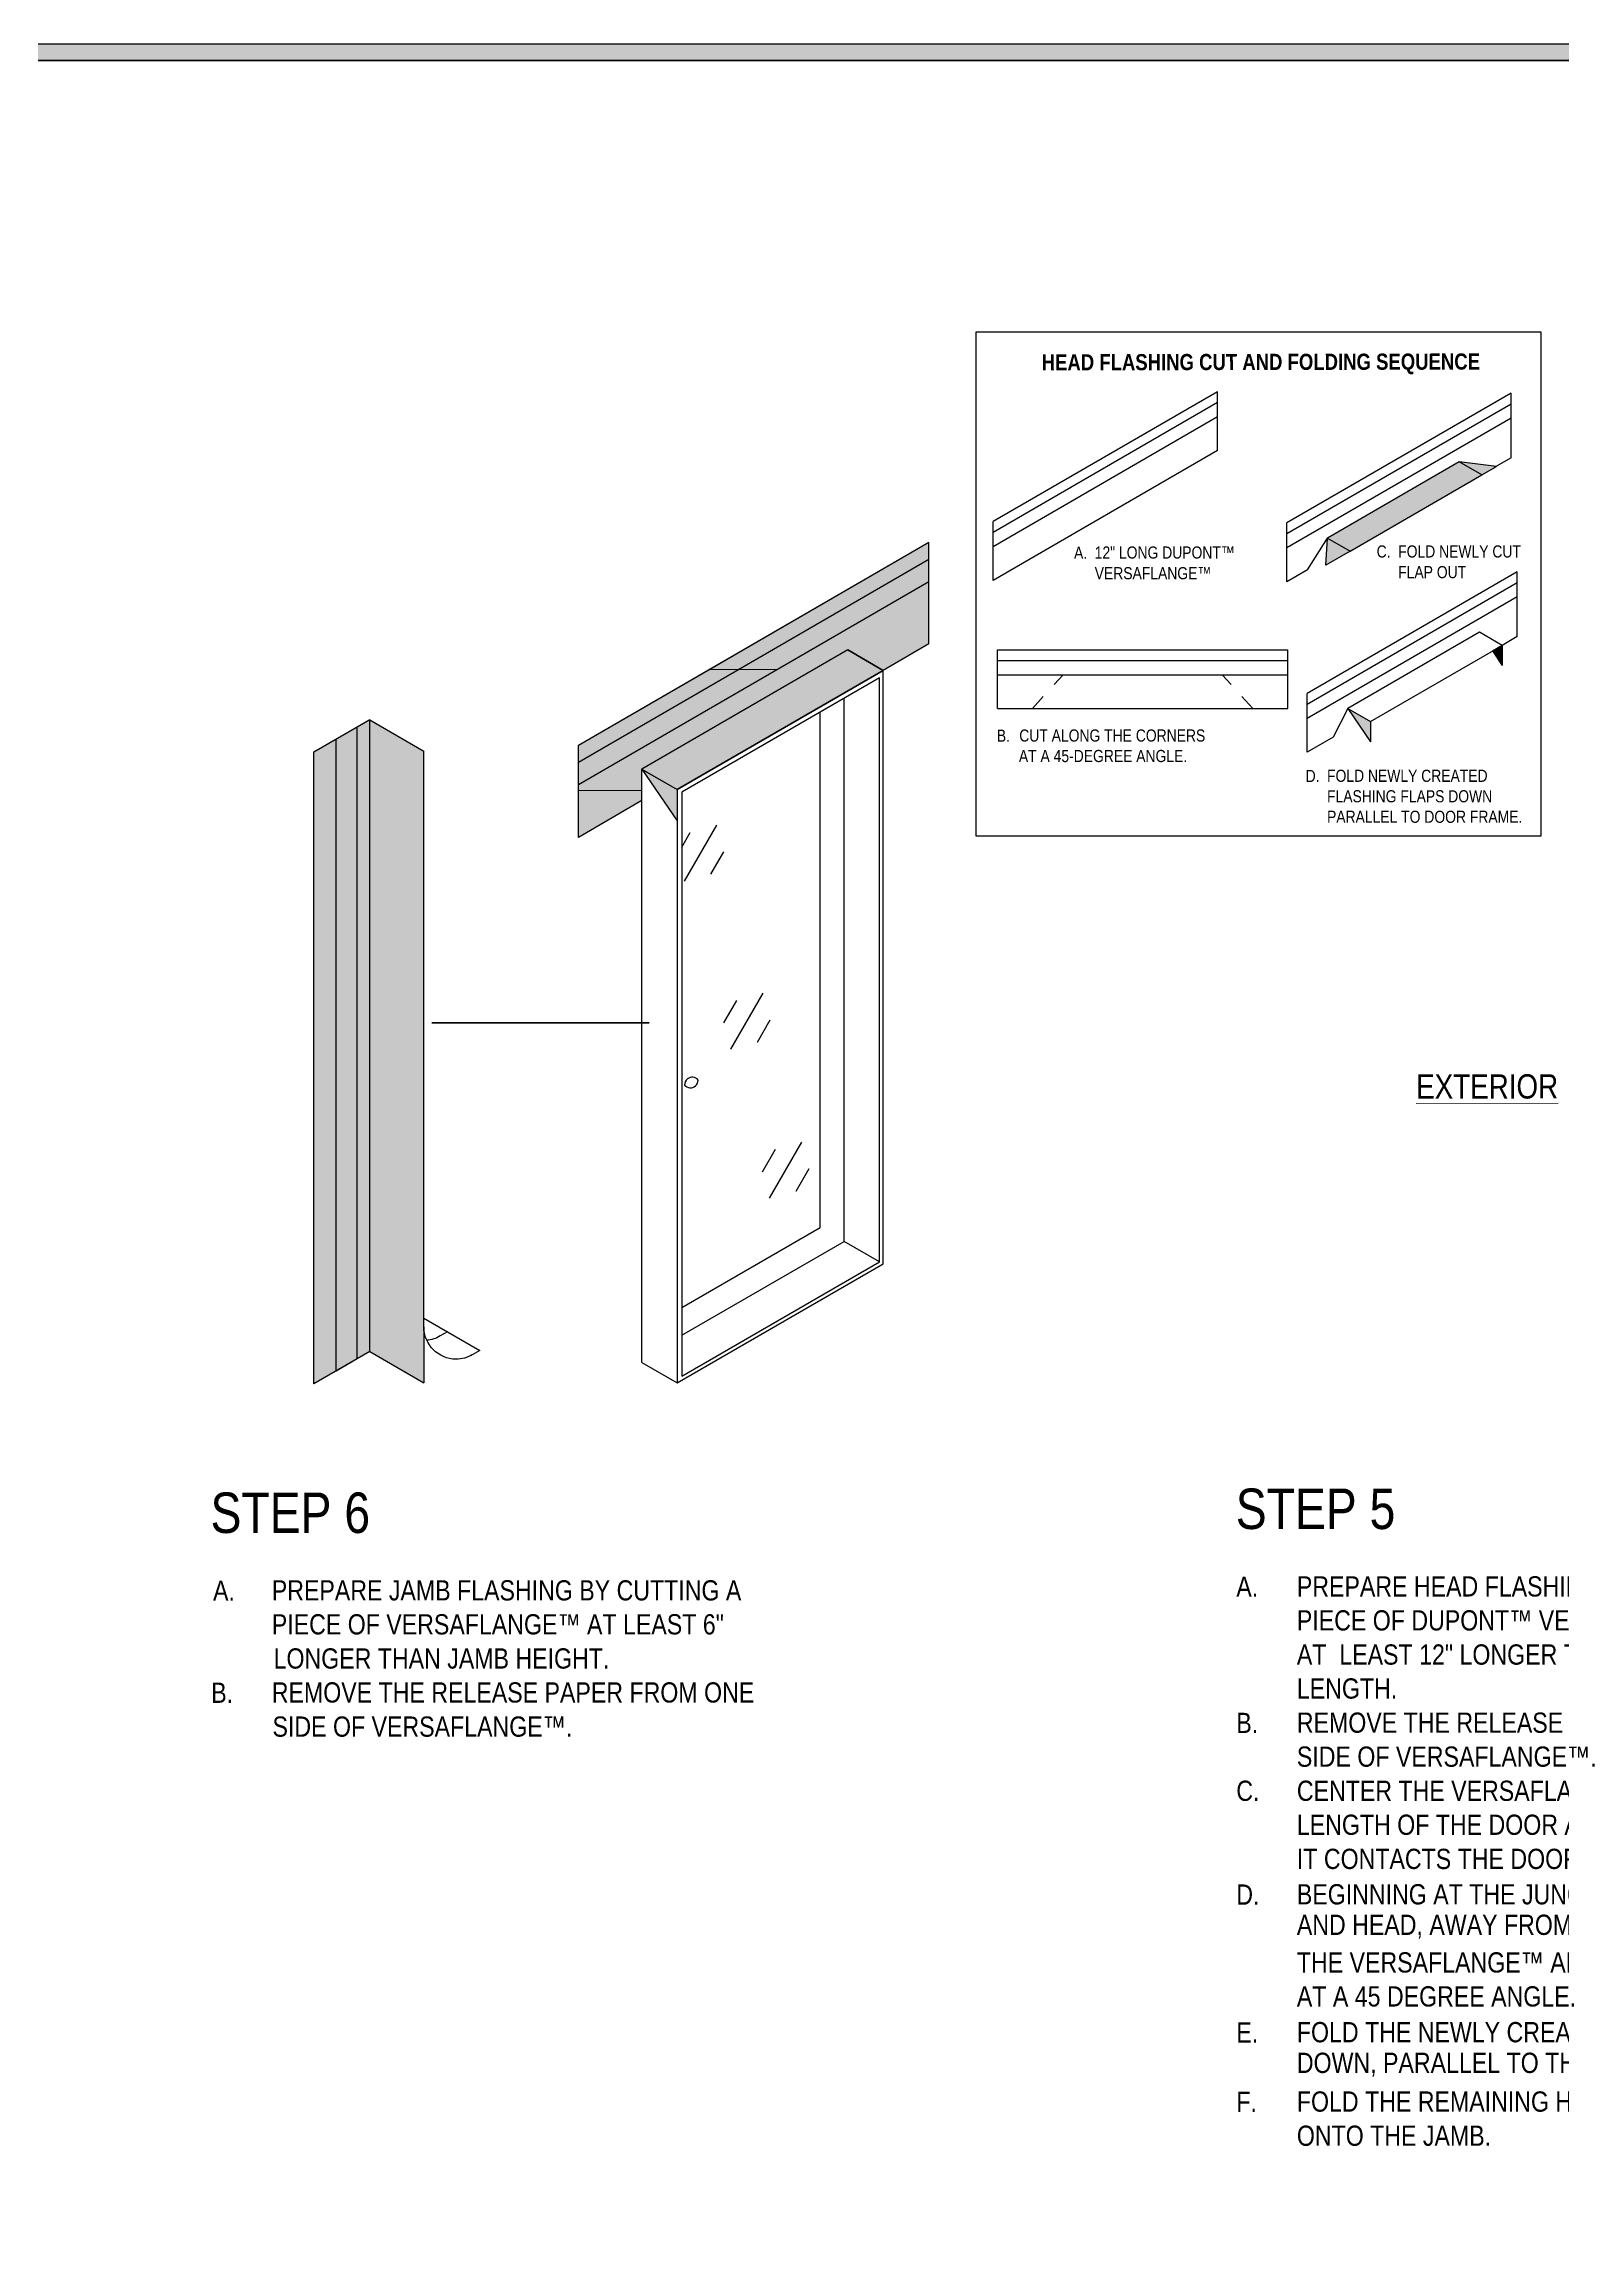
# Model space of a CAD drawing. Extents: x -1140 to 5605, y -816 to 1734.
# Drawn here: x 561 to 1407, y 497 to 1725 of the extents above; entities that cross this region are included whole.
import ezdxf

# ---------------------------------------------------------------- set-up
doc = ezdxf.new("R2010")
doc.units = 0
doc.header["$MEASUREMENT"] = 0
doc.linetypes.add('AI-Linetype-0', pattern=[18, 9, -9])
doc.linetypes.add('AI-Linetype-1', pattern=[18, 9, -9])
doc.layers.get('0').update_dxf_attribs({"lineweight": 0})
for name, color, linetype, lineweight in [('.ATI-DETAIL', 7, 'Continuous', 0), ('.ATI-HATCH', 7, 'Continuous', 0), ('.ATI-TEXT', 7, 'Continuous', 0), ('G-ANNO-TTLB', 7, 'Continuous', 0), ('TYVEK', 7, 'Continuous', 0)]:
    doc.layers.add(name, color=color, linetype=linetype, lineweight=lineweight)

# ---------------------------------------------------------------- blocks, each defined once
blk = doc.blocks.new('Block_51')
at = {"layer": 'TYVEK', "char_height": 0.2, "attachment_point": 7}
for s, insert in [('\\C18;\\c0;\\FArial Narrow|b0|i0|c1;\\H6.750001;\\W1.000000;B.', (1091.6, 1337.2)), ('\\C18;\\c0;\\FArial Narrow|b0|i0|c1;\\H6.750001;\\W1.000000;CUT ALONG THE CORNERS', (1104.1, 1337.2)), ('\\C18;\\c0;\\FArial Narrow|b0|i0|c1;\\H6.750001;\\W1.000000;AT A 45-DEGREE ANGLE.', (1103.9, 1325.8))]:
    blk.add_mtext(s, dxfattribs=dict(at, insert=insert))
blk = doc.blocks.new('Block_52')
at = {"layer": 'TYVEK', "char_height": 0.2, "attachment_point": 7}
for s, insert in [('\\C18;\\c0;\\FArial Narrow|b0|i0|c1;\\H6.750001;\\W1.000000;C.', (1303, 1439.6)), ('\\C18;\\c0;\\FArial Narrow|b0|i0|c1;\\H6.750001;\\W1.000000;FOLD NEWLY CUT ', (1315, 1439.6)), ('\\C18;\\c0;\\FArial Narrow|b0|i0|c1;\\H6.750001;\\W1.000000;FLAP OUT', (1315, 1428.1))]:
    blk.add_mtext(s, dxfattribs=dict(at, insert=insert))
blk = doc.blocks.new('Block_53')
at = {"layer": 'TYVEK', "char_height": 0.2, "attachment_point": 7}
for s, insert in [('\\C18;\\c0;\\FArial Narrow|b0|i0|c1;\\H6.750001;\\W1.000000;D.', (1263.5, 1314.8)), ('\\C18;\\c0;\\FArial Narrow|b0|i0|c1;\\H6.750001;\\W1.000000;FOLD NEWLY CREATED', (1275.4, 1314.8)), ('\\C18;\\c0;\\FArial Narrow|b0|i0|c1;\\H6.750001;\\W1.000000;FLASHING FLAPS DOWN ', (1275.4, 1303.4)), ('\\C18;\\c0;\\FArial Narrow|b0|i0|c1;\\H6.750001;\\W1.000000;PARALLEL TO DOOR FRAME.', (1275.4, 1292))]:
    blk.add_mtext(s, dxfattribs=dict(at, insert=insert))
blk = doc.blocks.new('Block_54')
at = {"layer": 'TYVEK', "char_height": 0.2, "attachment_point": 7}
for s, insert in [('\\C18;\\c0;\\FArial Narrow|b0|i0|c1;\\H6.750001;\\W1.000000;A.', (1134.6, 1439)), ('\\C18;\\c0;\\FArial Narrow|b0|i0|c1;\\H6.750001;\\W1.000000;12" LONG DUPONT™', (1146.1, 1439)), ('\\C18;\\c0;\\FArial Narrow|b0|i0|c1;\\H6.750001;\\W1.000000;VERSAFLANGE™', (1146.1, 1427.5))]:
    blk.add_mtext(s, dxfattribs=dict(at, insert=insert))
blk = doc.blocks.new('Block_300')
at = {"layer": '.ATI-TEXT', "char_height": 0.2, "attachment_point": 7}
for s, insert in [('\\C18;\\c0;\\FArial Narrow|b0|i0|c1;\\H11.249999;\\W1.000000;A.', (1224.9, 861.5)), ('\\C18;\\c0;\\FArial Narrow|b0|i0|c1;\\H11.249999;\\W1.000000;PREPARE HEAD FLASHING BY CUTTING A', (1258.6, 861.5)), ('\\C18;\\c0;\\FArial Narrow|b0|i0|c1;\\H11.249999;\\W1.000000;PIECE OF DUPONT™ VERSAFLANGE™', (1258.6, 842.6)), ('\\C18;\\c0;\\FArial Narrow|b0|i0|c1;\\H11.249999;\\W1.000000;AT  LEAST 12" LONGER THAN THE HEAD', (1258.6, 823.6)), ('\\C18;\\c0;\\FArial Narrow|b0|i0|c1;\\H11.249999;\\W1.000000;LENGTH.', (1258.6, 804.7)), ('\\C18;\\c0;\\FArial Narrow|b0|i0|c1;\\H11.249999;\\W1.000000;B.', (1224.9, 785.7)), ('\\C18;\\c0;\\FArial Narrow|b0|i0|c1;\\H11.249999;\\W1.000000;REMOVE THE RELEASE PAPER FROM ONE', (1258.6, 785.7)), ('\\C18;\\c0;\\FArial Narrow|b0|i0|c1;\\H11.249999;\\W1.000000;SIDE OF VERSAFLANGE™.', (1258.6, 766.8)), ('\\C18;\\c0;\\FArial Narrow|b0|i0|c1;\\H11.249999;\\W1.000000;C.', (1224.9, 747.8)), ('\\C18;\\c0;\\FArial Narrow|b0|i0|c1;\\H11.249999;\\W1.000000;CENTER THE VERSAFLANGE™ ALONG THE', (1258.6, 747.8)), ('\\C18;\\c0;\\FArial Narrow|b0|i0|c1;\\H11.249999;\\W1.000000;LENGTH OF THE DOOR AND POSITION IT SO', (1258.6, 728.9)), ('\\C18;\\c0;\\FArial Narrow|b0|i0|c1;\\H11.249999;\\W1.000000;IT CONTACTS THE DOOR FRAME.', (1258.6, 709.9)), ('\\C18;\\c0;\\FArial Narrow|b0|i0|c1;\\H11.249999;\\W1.000000;D.', (1224.9, 690.2)), ('\\C18;\\c0;\\FArial Narrow|b0|i0|c1;\\H11.249999;\\W1.000000;BEGINNING AT THE JUNCTION OF THE JAMB', (1258.6, 690.2)), ('\\C18;\\c0;\\FArial Narrow|b0|i0|c1;\\H11.249999;\\W1.000000;AND HEAD, AWAY FROM THE CORNERS, CUT', (1258.6, 671.3)), ('\\C18;\\c0;\\FArial Narrow|b0|i0|c1;\\H11.249999;\\W1.000000;THE VERSAFLANGE™ ALONG THE CORNER', (1258.6, 652.3)), ('\\C18;\\c0;\\FArial Narrow|b0|i0|c1;\\H11.249999;\\W1.000000;AT A 45 DEGREE ANGLE.', (1258.6, 633.4)), ('\\C18;\\c0;\\FArial Narrow|b0|i0|c1;\\H11.249999;\\W1.000000;E.', (1224.9, 613.5)), ('\\C18;\\c0;\\FArial Narrow|b0|i0|c1;\\H11.249999;\\W1.000000;FOLD THE NEWLY CREATED FLASHING FLAPS', (1258.6, 613.5)), ('\\C18;\\c0;\\FArial Narrow|b0|i0|c1;\\H11.249999;\\W1.000000;DOWN, PARALLEL TO THE DOOR FRAME.', (1258.6, 594.5)), ('\\C18;\\c0;\\FArial Narrow|b0|i0|c1;\\H11.249999;\\W1.000000;F.', (1224.9, 574.9)), ('\\C18;\\c0;\\FArial Narrow|b0|i0|c1;\\H11.249999;\\W1.000000;FOLD THE REMAINING HEAD FLASHING', (1258.6, 574.9)), ('\\C18;\\c0;\\FArial Narrow|b0|i0|c1;\\H11.249999;\\W1.000000;ONTO THE JAMB.', (1258.6, 555.9))]:
    blk.add_mtext(s, dxfattribs=dict(at, insert=insert))
blk = doc.blocks.new('Block_301')
at = {"layer": '.ATI-TEXT', "char_height": 0.2, "attachment_point": 7}
for s, insert in [('\\C18;\\c0;\\FArial Narrow|b0|i0|c1;\\H11.249999;\\W1.000000;A.', (655.4, 859.3)), ('\\C18;\\c0;\\FArial Narrow|b0|i0|c1;\\H11.249999;\\W1.000000;PREPARE JAMB FLASHING BY CUTTING A', (688.1, 859.3)), ('\\C18;\\c0;\\FArial Narrow|b0|i0|c1;\\H11.249999;\\W1.000000;PIECE OF VERSAFLANGE™ AT LEAST 6"', (688.1, 840.4)), ('\\C18;\\c0;\\FArial Narrow|b0|i0|c1;\\H11.249999;\\W1.000000;LONGER THAN JAMB HEIGHT.', (689.1, 821.4)), ('\\C18;\\c0;\\FArial Narrow|b0|i0|c1;\\H11.249999;\\W1.000000;B.', (654.4, 802.5)), ('\\C18;\\c0;\\FArial Narrow|b0|i0|c1;\\H11.249999;\\W1.000000;REMOVE THE RELEASE PAPER FROM ONE', (688.1, 802.5)), ('\\C18;\\c0;\\FArial Narrow|b0|i0|c1;\\H11.249999;\\W1.000000;SIDE OF VERSAFLANGE™.', (688.5, 783.5))]:
    blk.add_mtext(s, dxfattribs=dict(at, insert=insert))

msp = doc.modelspace()

# ---------------------------------------------------------------- hatches: boundary and pattern name
at = {"layer": '.ATI-HATCH', "true_color": 0x808080, "transparency": 33554687}
h = msp.add_hatch(color=8, dxfattribs=at)
edge = h.paths.add_edge_path()
edge.add_spline(control_points=[(1369.8, 1490.4), (1369.8, 1490.4), (1349, 1492.9), (1349, 1492.9), (1349, 1492.9), (1361.6, 1485.7), (1361.6, 1485.7), (1361.6, 1485.7), (1369.8, 1490.4), (1369.8, 1490.4)], knot_values=[0, 0, 0, 0, 1, 1, 1, 2, 2, 2, 3, 3, 3, 3], degree=3, periodic=0)
edge = h.paths.add_edge_path()
edge.add_spline(control_points=[(1275.7, 1450.5), (1275.7, 1450.5), (1274.7, 1435.4), (1274.7, 1435.4), (1274.7, 1435.4), (1288.2, 1443.2), (1288.2, 1443.2), (1288.2, 1443.2), (1275.7, 1450.5), (1275.7, 1450.5)], knot_values=[0, 0, 0, 0, 1, 1, 1, 2, 2, 2, 3, 3, 3, 3], degree=3, periodic=0)
edge.add_line((1275.7, 1450.5), (1275.7, 1450.5))
at = {"layer": '.ATI-HATCH', "true_color": 0x808080, "transparency": 33554559}
for points in [[(1361.6, 1485.7), (1349, 1492.9), (1275.7, 1450.5), (1288.2, 1443.2)], [(1372.9, 1390.9), (1367.4, 1387.7), (1372.9, 1379.7)], [(1299.5, 1348.5), (1287, 1355.7), (1299.5, 1337.3)]]:
    msp.add_hatch(color=8, dxfattribs=at).paths.add_polyline_path(points)
at = {"layer": '.ATI-HATCH', "true_color": 0x808080, "transparency": 33554687}
h = msp.add_hatch(color=8, dxfattribs=at)
edge = h.paths.add_edge_path()
edge.add_spline(control_points=[(1053.8, 1438.6), (1053.8, 1438.6), (1053.8, 1448), (1053.8, 1448), (1053.8, 1448), (931.8, 1377.4), (931.8, 1377.4), (931.8, 1377.4), (948.1, 1377.4), (948.1, 1377.4), (948.1, 1377.4), (1053.8, 1438.6), (1053.8, 1438.6)], knot_values=[0, 0, 0, 0, 1, 1, 1, 2, 2, 2, 3, 3, 3, 4, 4, 4, 4], degree=3, periodic=0)
edge = h.paths.add_edge_path()
edge.add_spline(control_points=[(1053.8, 1426.2), (1053.8, 1426.2), (1053.8, 1438.6), (1053.8, 1438.6), (1053.8, 1438.6), (948.1, 1377.4), (948.1, 1377.4), (948.1, 1377.4), (969.4, 1377.4), (969.4, 1377.4), (969.4, 1377.4), (1053.8, 1426.2), (1053.8, 1426.2)], knot_values=[0, 0, 0, 0, 1, 1, 1, 2, 2, 2, 3, 3, 3, 4, 4, 4, 4], degree=3, periodic=0)
edge.add_line((1053.8, 1426.2), (1053.8, 1426.2))
edge = h.paths.add_edge_path()
edge.add_spline(control_points=[(948.1, 1377.4), (948.1, 1377.4), (931.8, 1377.4), (931.8, 1377.4), (931.8, 1377.4), (858.7, 1335.1), (858.7, 1335.1), (858.7, 1335.1), (858.7, 1325.7), (858.7, 1325.7), (858.7, 1325.7), (948.1, 1377.4), (948.1, 1377.4)], knot_values=[0, 0, 0, 0, 1, 1, 1, 2, 2, 2, 3, 3, 3, 4, 4, 4, 4], degree=3, periodic=0)
edge.add_line((948.1, 1377.4), (948.1, 1377.4))
edge = h.paths.add_edge_path()
edge.add_spline(control_points=[(969.4, 1377.4), (969.4, 1377.4), (948.1, 1377.4), (948.1, 1377.4), (948.1, 1377.4), (858.7, 1325.7), (858.7, 1325.7), (858.7, 1325.7), (858.7, 1313.3), (858.7, 1313.3), (858.7, 1313.3), (969.4, 1377.4), (969.4, 1377.4)], knot_values=[0, 0, 0, 0, 1, 1, 1, 2, 2, 2, 3, 3, 3, 4, 4, 4, 4], degree=3, periodic=0)
edge.add_line((969.4, 1377.4), (969.4, 1377.4))
edge = h.paths.add_edge_path()
edge.add_spline(control_points=[(894.1, 1304.5), (894.1, 1304.5), (894.1, 1310), (894.1, 1310), (894.1, 1310), (858.7, 1310), (858.7, 1310), (858.7, 1310), (858.7, 1284), (858.7, 1284), (858.7, 1284), (894.1, 1304.5), (894.1, 1304.5)], knot_values=[0, 0, 0, 0, 1, 1, 1, 2, 2, 2, 3, 3, 3, 4, 4, 4, 4], degree=3, periodic=0)
edge.add_line((894.1, 1304.5), (894.1, 1304.5))
edge = h.paths.add_edge_path()
edge.add_spline(control_points=[(1008.6, 1388.3), (1008.6, 1388.3), (1028.3, 1376.9), (1028.3, 1376.9), (1028.3, 1376.9), (1053.8, 1391.7), (1053.8, 1391.7), (1053.8, 1391.7), (1053.8, 1426.2), (1053.8, 1426.2), (1053.8, 1426.2), (858.7, 1313.3), (858.7, 1313.3), (858.7, 1313.3), (858.7, 1310), (858.7, 1310), (858.7, 1310), (894.1, 1310), (894.1, 1310), (894.1, 1310), (894.1, 1321.9), (894.1, 1321.9), (894.1, 1321.9), (1008.6, 1388.3), (1008.6, 1388.3)], knot_values=[0, 0, 0, 0, 1, 1, 1, 2, 2, 2, 3, 3, 3, 4, 4, 4, 5, 5, 5, 6, 6, 6, 7, 7, 7, 8, 8, 8, 8], degree=3, periodic=0)
edge.add_line((1008.6, 1388.3), (1008.6, 1388.3))
h = msp.add_hatch(color=8, dxfattribs=at)
edge = h.paths.add_edge_path()
edge.add_spline(control_points=[(913.7, 1310.6), (913.7, 1310.6), (894.1, 1321.9), (894.1, 1321.9), (894.1, 1321.9), (913.7, 1293.2), (913.7, 1293.2), (913.7, 1293.2), (913.7, 1310.6), (913.7, 1310.6)], knot_values=[0, 0, 0, 0, 1, 1, 1, 2, 2, 2, 3, 3, 3, 3], degree=3, periodic=0)
edge = h.paths.add_edge_path()
edge.add_spline(control_points=[(1028.3, 1376.9), (1028.3, 1376.9), (1008.6, 1388.3), (1008.6, 1388.3), (1008.6, 1388.3), (894.1, 1321.9), (894.1, 1321.9), (894.1, 1321.9), (913.7, 1310.6), (913.7, 1310.6), (913.7, 1310.6), (1028.3, 1376.9), (1028.3, 1376.9)], knot_values=[0, 0, 0, 0, 1, 1, 1, 2, 2, 2, 3, 3, 3, 4, 4, 4, 4], degree=3, periodic=0)
edge.add_line((1028.3, 1376.9), (1028.3, 1376.9))
h = msp.add_hatch(color=8, dxfattribs=at)
edge = h.paths.add_edge_path()
edge.add_spline(control_points=[(735.6, 1335.8), (735.6, 1335.8), (735.6, 1345.3), (735.6, 1345.3), (735.6, 1345.3), (723.9, 1338.6), (723.9, 1338.6), (723.9, 1338.6), (723.9, 1329), (723.9, 1329), (723.9, 1329), (723.9, 987.1), (723.9, 987.1), (723.9, 987.1), (735.6, 993.9), (735.6, 993.9), (735.6, 993.9), (735.6, 1335.8), (735.6, 1335.8)], knot_values=[0, 0, 0, 0, 1, 1, 1, 2, 2, 2, 3, 3, 3, 4, 4, 4, 5, 5, 5, 6, 6, 6, 6], degree=3, periodic=0)
edge = h.paths.add_edge_path()
edge.add_spline(control_points=[(723.9, 1329), (723.9, 1329), (723.9, 1338.6), (723.9, 1338.6), (723.9, 1338.6), (711.4, 1331.4), (711.4, 1331.4), (711.4, 1331.4), (711.4, 1292.5), (711.4, 1292.5), (711.4, 1292.5), (711.4, 979.9), (711.4, 979.9), (711.4, 979.9), (723.9, 987.1), (723.9, 987.1), (723.9, 987.1), (723.9, 1329), (723.9, 1329)], knot_values=[0, 0, 0, 0, 1, 1, 1, 2, 2, 2, 3, 3, 3, 4, 4, 4, 5, 5, 5, 6, 6, 6, 6], degree=3, periodic=0)
edge.add_line((723.9, 1329), (723.9, 1329))
at = {"layer": '.ATI-HATCH', "true_color": 0x808080, "transparency": 33554559}
h = msp.add_hatch(color=8, dxfattribs=at)
edge = h.paths.add_edge_path()
edge.add_spline(control_points=[(742.6, 1328), (742.6, 1328), (742.6, 1349.4), (742.6, 1349.4), (742.6, 1349.4), (735.6, 1345.3), (735.6, 1345.3), (735.6, 1345.3), (735.6, 1335.8), (735.6, 1335.8), (735.6, 1335.8), (735.6, 993.9), (735.6, 993.9), (735.6, 993.9), (742.6, 997.9), (742.6, 997.9), (742.6, 997.9), (742.6, 1328), (742.6, 1328)], knot_values=[0, 0, 0, 0, 1, 1, 1, 2, 2, 2, 3, 3, 3, 4, 4, 4, 5, 5, 5, 6, 6, 6, 6], degree=3, periodic=0)
edge = h.paths.add_edge_path()
edge.add_spline(control_points=[(772.7, 1301), (772.7, 1301), (772.7, 1332), (772.7, 1332), (772.7, 1332), (742.6, 1349.4), (742.6, 1349.4), (742.6, 1349.4), (742.6, 1328), (742.6, 1328), (742.6, 1328), (742.6, 997.9), (742.6, 997.9), (742.6, 997.9), (772.7, 980.5), (772.7, 980.5), (772.7, 980.5), (772.7, 1301), (772.7, 1301)], knot_values=[0, 0, 0, 0, 1, 1, 1, 2, 2, 2, 3, 3, 3, 4, 4, 4, 5, 5, 5, 6, 6, 6, 6], degree=3, periodic=0)
edge.add_line((772.7, 1301), (772.7, 1301))
at = {"layer": 'G-ANNO-TTLB', "true_color": 0xff00ff, "transparency": 33554687}
h = msp.add_hatch(color=6, dxfattribs=at)
edge = h.paths.add_edge_path()
edge.add_spline(control_points=[(1815.4, -731.7), (1815.4, -731.7), (-1114.1, -731.7), (-1114.1, -731.7), (-1114.1, -731.7), (-1114.1, 1725.3), (-1114.1, 1725.3), (-1114.1, 1725.3), (1815.4, 1725.3), (1815.4, 1725.3), (1815.4, 1725.3), (1815.4, -731.7), (1815.4, -731.7)], knot_values=[0, 0, 0, 0, 1, 1, 1, 2, 2, 2, 3, 3, 3, 4, 4, 4, 4], degree=3, periodic=0)
edge = h.paths.add_edge_path()
edge.add_spline(control_points=[(-1105.1, 1716.3), (-1105.1, 1716.3), (-1105.1, -722.7), (-1105.1, -722.7), (-1105.1, -722.7), (1806.4, -722.7), (1806.4, -722.7), (1806.4, -722.7), (1806.4, 1716.3), (1806.4, 1716.3), (1806.4, 1716.3), (-1105.1, 1716.3), (-1105.1, 1716.3)], knot_values=[0, 0, 0, 0, 1, 1, 1, 2, 2, 2, 3, 3, 3, 4, 4, 4, 4], degree=3, periodic=0)
edge.add_line((-1105.1, 1716.3), (-1105.1, 1716.3))

# ---------------------------------------------------------------- linework, layer by layer
at = {"layer": '.ATI-DETAIL', "color": 251, "lineweight": 25, "true_color": 0x5b5b5b}
for p, q in [((917.7, 1259.6), (935.7, 1290.7)), ((916.3, 1278.6), (921, 1286.8)), ((932.5, 1263.5), (939.7, 1276)), ((939.7, 1180.9), (946.9, 1193.3)), ((943.6, 1166.1), (961.6, 1197.3)), ((958.4, 1170.1), (965.5, 1182.5)), ((961.2, 1098), (968.4, 1110.5)), ((965.1, 1083.3), (983.1, 1114.4)), ((979.9, 1087.2), (987.1, 1099.7))]:
    msp.add_line(p, q, dxfattribs=at)
at = {"layer": '.ATI-HATCH'}
for points in [[(1361.6, 1485.7), (1349, 1492.9), (1275.7, 1450.5), (1288.2, 1443.2)], [(1372.9, 1390.9), (1367.4, 1387.7), (1372.9, 1379.7)], [(1299.5, 1348.5), (1287, 1355.7), (1299.5, 1337.3)]]:
    msp.add_lwpolyline(points, close=True, dxfattribs=at)
for points, knots in [([(1369.8, 1490.4), (1369.8, 1490.4), (1349, 1492.9), (1349, 1492.9), (1349, 1492.9), (1361.6, 1485.7), (1361.6, 1485.7), (1361.6, 1485.7), (1369.8, 1490.4), (1369.8, 1490.4)], [0, 0, 0, 0, 1, 1, 1, 2, 2, 2, 3, 3, 3, 3]), ([(1275.7, 1450.5), (1275.7, 1450.5), (1274.7, 1435.4), (1274.7, 1435.4), (1274.7, 1435.4), (1288.2, 1443.2), (1288.2, 1443.2), (1288.2, 1443.2), (1275.7, 1450.5), (1275.7, 1450.5)], [0, 0, 0, 0, 1, 1, 1, 2, 2, 2, 3, 3, 3, 3]), ([(1053.8, 1438.6), (1053.8, 1438.6), (1053.8, 1448), (1053.8, 1448), (1053.8, 1448), (931.8, 1377.4), (931.8, 1377.4), (931.8, 1377.4), (948.1, 1377.4), (948.1, 1377.4), (948.1, 1377.4), (1053.8, 1438.6), (1053.8, 1438.6)], [0, 0, 0, 0, 1, 1, 1, 2, 2, 2, 3, 3, 3, 4, 4, 4, 4]), ([(1053.8, 1426.2), (1053.8, 1426.2), (1053.8, 1438.6), (1053.8, 1438.6), (1053.8, 1438.6), (948.1, 1377.4), (948.1, 1377.4), (948.1, 1377.4), (969.4, 1377.4), (969.4, 1377.4), (969.4, 1377.4), (1053.8, 1426.2), (1053.8, 1426.2)], [0, 0, 0, 0, 1, 1, 1, 2, 2, 2, 3, 3, 3, 4, 4, 4, 4]), ([(1008.6, 1388.3), (1008.6, 1388.3), (1028.3, 1376.9), (1028.3, 1376.9), (1028.3, 1376.9), (1053.8, 1391.7), (1053.8, 1391.7), (1053.8, 1391.7), (1053.8, 1426.2), (1053.8, 1426.2), (1053.8, 1426.2), (858.7, 1313.3), (858.7, 1313.3), (858.7, 1313.3), (858.7, 1310), (858.7, 1310), (858.7, 1310), (894.1, 1310), (894.1, 1310), (894.1, 1310), (894.1, 1321.9), (894.1, 1321.9), (894.1, 1321.9), (1008.6, 1388.3), (1008.6, 1388.3)], [0, 0, 0, 0, 1, 1, 1, 2, 2, 2, 3, 3, 3, 4, 4, 4, 5, 5, 5, 6, 6, 6, 7, 7, 7, 8, 8, 8, 8]), ([(1028.3, 1376.9), (1028.3, 1376.9), (1008.6, 1388.3), (1008.6, 1388.3), (1008.6, 1388.3), (894.1, 1321.9), (894.1, 1321.9), (894.1, 1321.9), (913.7, 1310.6), (913.7, 1310.6), (913.7, 1310.6), (1028.3, 1376.9), (1028.3, 1376.9)], [0, 0, 0, 0, 1, 1, 1, 2, 2, 2, 3, 3, 3, 4, 4, 4, 4]), ([(948.1, 1377.4), (948.1, 1377.4), (931.8, 1377.4), (931.8, 1377.4), (931.8, 1377.4), (858.7, 1335.1), (858.7, 1335.1), (858.7, 1335.1), (858.7, 1325.7), (858.7, 1325.7), (858.7, 1325.7), (948.1, 1377.4), (948.1, 1377.4)], [0, 0, 0, 0, 1, 1, 1, 2, 2, 2, 3, 3, 3, 4, 4, 4, 4]), ([(969.4, 1377.4), (969.4, 1377.4), (948.1, 1377.4), (948.1, 1377.4), (948.1, 1377.4), (858.7, 1325.7), (858.7, 1325.7), (858.7, 1325.7), (858.7, 1313.3), (858.7, 1313.3), (858.7, 1313.3), (969.4, 1377.4), (969.4, 1377.4)], [0, 0, 0, 0, 1, 1, 1, 2, 2, 2, 3, 3, 3, 4, 4, 4, 4]), ([(735.6, 1335.8), (735.6, 1335.8), (735.6, 1345.3), (735.6, 1345.3), (735.6, 1345.3), (723.9, 1338.6), (723.9, 1338.6), (723.9, 1338.6), (723.9, 1329), (723.9, 1329), (723.9, 1329), (723.9, 987.1), (723.9, 987.1), (723.9, 987.1), (735.6, 993.9), (735.6, 993.9), (735.6, 993.9), (735.6, 1335.8), (735.6, 1335.8)], [0, 0, 0, 0, 1, 1, 1, 2, 2, 2, 3, 3, 3, 4, 4, 4, 5, 5, 5, 6, 6, 6, 6]), ([(742.6, 1328), (742.6, 1328), (742.6, 1349.4), (742.6, 1349.4), (742.6, 1349.4), (735.6, 1345.3), (735.6, 1345.3), (735.6, 1345.3), (735.6, 1335.8), (735.6, 1335.8), (735.6, 1335.8), (735.6, 993.9), (735.6, 993.9), (735.6, 993.9), (742.6, 997.9), (742.6, 997.9), (742.6, 997.9), (742.6, 1328), (742.6, 1328)], [0, 0, 0, 0, 1, 1, 1, 2, 2, 2, 3, 3, 3, 4, 4, 4, 5, 5, 5, 6, 6, 6, 6]), ([(772.7, 1301), (772.7, 1301), (772.7, 1332), (772.7, 1332), (772.7, 1332), (742.6, 1349.4), (742.6, 1349.4), (742.6, 1349.4), (742.6, 1328), (742.6, 1328), (742.6, 1328), (742.6, 997.9), (742.6, 997.9), (742.6, 997.9), (772.7, 980.5), (772.7, 980.5), (772.7, 980.5), (772.7, 1301), (772.7, 1301)], [0, 0, 0, 0, 1, 1, 1, 2, 2, 2, 3, 3, 3, 4, 4, 4, 5, 5, 5, 6, 6, 6, 6]), ([(723.9, 1329), (723.9, 1329), (723.9, 1338.6), (723.9, 1338.6), (723.9, 1338.6), (711.4, 1331.4), (711.4, 1331.4), (711.4, 1331.4), (711.4, 1292.5), (711.4, 1292.5), (711.4, 1292.5), (711.4, 979.9), (711.4, 979.9), (711.4, 979.9), (723.9, 987.1), (723.9, 987.1), (723.9, 987.1), (723.9, 1329), (723.9, 1329)], [0, 0, 0, 0, 1, 1, 1, 2, 2, 2, 3, 3, 3, 4, 4, 4, 5, 5, 5, 6, 6, 6, 6]), ([(913.7, 1310.6), (913.7, 1310.6), (894.1, 1321.9), (894.1, 1321.9), (894.1, 1321.9), (913.7, 1293.2), (913.7, 1293.2), (913.7, 1293.2), (913.7, 1310.6), (913.7, 1310.6)], [0, 0, 0, 0, 1, 1, 1, 2, 2, 2, 3, 3, 3, 3]), ([(894.1, 1304.5), (894.1, 1304.5), (894.1, 1310), (894.1, 1310), (894.1, 1310), (858.7, 1310), (858.7, 1310), (858.7, 1310), (858.7, 1284), (858.7, 1284), (858.7, 1284), (894.1, 1304.5), (894.1, 1304.5)], [0, 0, 0, 0, 1, 1, 1, 2, 2, 2, 3, 3, 3, 4, 4, 4, 4])]:
    msp.add_open_spline(points, degree=3, knots=knots, dxfattribs=at)
at = {"color": 18, "lineweight": 0, "true_color": 0x000000}
msp.add_lwpolyline([(-1105.1, -722.7), (-1105.1, 1716.3), (1806.4, 1716.3), (1806.4, -722.7)], close=True, dxfattribs=at)
at = {"layer": 'G-ANNO-TTLB', "color": 6, "lineweight": 30, "true_color": 0xff00ff}
for p, q in [((1815.4, 1725.3), (-1114.1, 1725.3)), ((1806.4, 1716.3), (-1105.1, 1716.3)), ((-1105.1, 1716.3), (1806.4, 1716.3))]:
    msp.add_line(p, q, dxfattribs=at)
at = {"layer": 'G-ANNO-TTLB'}
for points in [[(1815.4, -731.7), (1815.4, -731.7), (-1114.1, -731.7), (-1114.1, -731.7), (-1114.1, -731.7), (-1114.1, 1725.3), (-1114.1, 1725.3), (-1114.1, 1725.3), (1815.4, 1725.3), (1815.4, 1725.3), (1815.4, 1725.3), (1815.4, -731.7), (1815.4, -731.7)], [(-1105.1, 1716.3), (-1105.1, 1716.3), (-1105.1, -722.7), (-1105.1, -722.7), (-1105.1, -722.7), (1806.4, -722.7), (1806.4, -722.7), (1806.4, -722.7), (1806.4, 1716.3), (1806.4, 1716.3), (1806.4, 1716.3), (-1105.1, 1716.3), (-1105.1, 1716.3)]]:
    msp.add_open_spline(points, degree=3, knots=[0, 0, 0, 0, 1, 1, 1, 2, 2, 2, 3, 3, 3, 4, 4, 4, 4], dxfattribs=at)
at = {"layer": 'TYVEK', "color": 4, "lineweight": 25, "true_color": 0x00ffff}
for p, q in [((1214.4, 1531.9), (1089.5, 1459.7)), ((1214.4, 1525.9), (1089.5, 1453.6)), ((1214.4, 1499.3), (1214.4, 1531.9)), ((1377.9, 1531.2), (1253, 1458.9)), ((1377.9, 1525.1), (1253, 1452.9)), ((1377.9, 1495.1), (1377.9, 1531.2)), ((1214.4, 1518), (1089.5, 1445.7)), ((1377.9, 1517.2), (1253, 1445)), ((1214.4, 1499.3), (1089.5, 1427)), ((1369.8, 1490.4), (1349, 1492.9)), ((1361.6, 1485.7), (1369.8, 1490.4)), ((1377.9, 1495.1), (1368.5, 1489.7)), ((1089.5, 1427), (1089.5, 1459.7)), ((1253, 1426.2), (1253, 1458.9)), ((1264.5, 1432.9), (1275.7, 1450.5)), ((1274.7, 1435.4), (1275.7, 1450.5)), ((1288.2, 1443.2), (1274.7, 1435.4)), ((1264.5, 1432.9), (1253, 1426.2)), ((1381.3, 1431.8), (1264.3, 1364.1)), ((1381.3, 1425.7), (1264.3, 1358)), ((1381.3, 1395.7), (1381.3, 1431.8)), ((1381.3, 1417.8), (1264.3, 1350.1)), ((1091.9, 1355.7), (1091.9, 1388.3)), ((1091.9, 1388.3), (1253.6, 1388.3)), ((1253.6, 1355.7), (1253.6, 1388.3)), ((1381.3, 1395.7), (1372.9, 1390.8)), ((1372.9, 1390.8), (1372.9, 1379.7)), ((1091.9, 1382.4), (1253.6, 1382.4)), ((1367.4, 1387.7), (1372.9, 1379.7)), ((1091.9, 1374.5), (1253.6, 1374.5)), ((1264.3, 1331.4), (1264.3, 1364.1)), ((1091.9, 1355.7), (1253.6, 1355.7)), ((1287, 1355.7), (1278.8, 1339.8)), ((1287, 1355.7), (1299.5, 1337.2)), ((1278.8, 1339.8), (1264.3, 1331.4)), ((1299.5, 1348.4), (1299.5, 1337.2))]:
    msp.add_line(p, q, dxfattribs=at)
at = {"layer": 'TYVEK', "color": 1, "lineweight": 25, "true_color": 0xff0000}
for p, q in [((1053.8, 1448), (858.7, 1335.1)), ((1053.8, 1438.6), (858.7, 1325.7)), ((1053.8, 1391.7), (1053.8, 1448)), ((1053.8, 1426.2), (858.7, 1313.3)), ((1053.8, 1391.7), (1028.3, 1376.9)), ((742.6, 1349.4), (711.4, 1331.4)), ((735.6, 1335.8), (735.6, 1345.3)), ((742.6, 1328), (742.6, 1349.4)), ((742.6, 1349.4), (772.7, 1332)), ((711.4, 1292.5), (711.4, 1331.4)), ((723.9, 1329), (723.9, 1338.6)), ((723.9, 987.1), (723.9, 1329)), ((735.6, 993.9), (735.6, 1335.8)), ((742.6, 997.9), (742.6, 1328)), ((772.7, 1301), (772.7, 1332)), ((858.7, 1284), (858.7, 1335.1)), ((894.1, 1321.9), (913.7, 1293.2)), ((894.1, 1304.5), (858.7, 1284)), ((711.4, 979.9), (711.4, 1292.5)), ((772.7, 1016.6), (803.9, 998.6)), ((772.7, 1011.7), (772.7, 980.5)), ((742.6, 997.9), (711.4, 979.9)), ((742.6, 997.9), (772.7, 980.5))]:
    msp.add_line(p, q, dxfattribs=at)
at = {"layer": 'TYVEK', "color": 3, "lineweight": 25, "true_color": 0x00ff00}
for p, q in [((1008.6, 1388.3), (894.1, 1321.9)), ((1008.6, 1388.3), (894.1, 1321.9)), ((1008.6, 1388.3), (1028.3, 1376.9)), ((1008.6, 1388.3), (1028.3, 1376.9)), ((894.1, 991.9), (894.1, 1321.9)), ((894.3, 1321.8), (913.7, 1310.6)), ((894.3, 1321.8), (913.7, 1310.6)), ((1026.3, 1047.8), (1006.7, 1059.2)), ((762.3, 986.6), (762.3, 986.6)), ((894.1, 991.9), (913.7, 980.5))]:
    msp.add_line(p, q, dxfattribs=at)
at = {"layer": 'TYVEK', "color": 4, "linetype": 'AI-Linetype-0', "lineweight": 25, "true_color": 0x00ffff}
msp.add_line((1111.4, 1355.7), (1128.5, 1374.5), dxfattribs=at)
at = {"layer": 'TYVEK', "color": 4, "linetype": 'AI-Linetype-1', "lineweight": 25, "true_color": 0x00ffff}
msp.add_line((1234.1, 1355.7), (1217, 1374.5), dxfattribs=at)
at = {"layer": 'TYVEK', "color": 1, "lineweight": 211, "true_color": 0xff0000}
msp.add_line((777.1, 1180.9), (898.1, 1180.9), dxfattribs=at)
at = {"layer": 'TYVEK', "color": 18, "lineweight": 25, "true_color": 0x000000}
msp.add_lwpolyline([(1394.6, 1565.1), (1079.9, 1565.1), (1079.9, 1284.8), (1394.6, 1284.8)], close=True, dxfattribs=at)
at = {"layer": 'TYVEK', "color": 4, "lineweight": 25, "true_color": 0x00ffff}
for points in [[(1275.7, 1450.5), (1288.2, 1443.2), (1361.6, 1485.7), (1349, 1492.9)], [(1287, 1355.7), (1299.5, 1348.4), (1372.9, 1390.8), (1360.3, 1398.1)]]:
    msp.add_lwpolyline(points, close=True, dxfattribs=at)
at = {"layer": 'TYVEK', "color": 1, "lineweight": 25, "true_color": 0xff0000}
msp.add_lwpolyline([(894.1, 1321.9), (913.7, 1310.6), (1028.3, 1376.9), (1008.6, 1388.3)], close=True, dxfattribs=at)
at = {"layer": 'TYVEK', "color": 3, "lineweight": 25, "true_color": 0x00ff00}
for points in [[(1028.3, 1046.7), (1028.3, 1376.9), (913.7, 1310.6), (913.7, 980.5)], [(1026.3, 1047.8), (1026.3, 1372.8), (916.3, 1309.1), (916.3, 984.2)]]:
    msp.add_lwpolyline(points, close=True, dxfattribs=at)
for points in [[(916.3, 1007), (1006.7, 1059.2), (1006.7, 1361.4)], [(916.3, 1022.5), (993.3, 1066.9), (993.3, 1353.7)]]:
    msp.add_lwpolyline(points, dxfattribs=at)
at = {"layer": 'TYVEK', "color": 1, "lineweight": 25, "true_color": 0xff0000}
for points, knots in [([(803.9, 998.6), (803.9, 998.6), (799.7, 996.2), (799.7, 996.2), (797, 994.6), (793.9, 993.7), (790.7, 993.7), (780.8, 993.7), (772.7, 1001.8), (772.7, 1011.7), (772.7, 1011.7), (772.7, 1301), (772.7, 1301)], [0, 0, 0, 0, 1, 1, 1, 2, 2, 2, 3, 3, 3, 4, 4, 4, 4]), ([(785.9, 1009), (785.9, 1009), (781.8, 1006.6), (781.8, 1006.6), (779.5, 1005.2), (777, 1004.4), (774.3, 1004.2)], [0, 0, 0, 0, 1, 1, 1, 2, 2, 2, 2])]:
    msp.add_open_spline(points, degree=3, knots=knots, dxfattribs=at)
at = {"layer": 'TYVEK', "color": 3, "lineweight": 25, "true_color": 0x00ff00}
for points in [[(925.4, 1149), (923.9, 1150.8), (921.2, 1151.1), (919.4, 1149.6), (918.3, 1148.7), (917.8, 1147.5), (917.8, 1146.2)], [(917.8, 1146.2), (919.4, 1144.4), (922.1, 1144.1), (923.9, 1145.7), (924.8, 1146.5), (925.4, 1147.7), (925.4, 1149)], [(917.8, 1146.2), (919.4, 1144.4), (922.1, 1144.1), (923.9, 1145.7), (924.8, 1146.5), (925.4, 1147.7), (925.4, 1149)]]:
    msp.add_open_spline(points, degree=3, knots=[0, 0, 0, 0, 1, 1, 1, 2, 2, 2, 2], dxfattribs=at)

# ---------------------------------------------------------------- block references
at = {"layer": '.ATI-TEXT'}
for name in ['Block_300', 'Block_301']:
    msp.add_blockref(name, (0, 0), dxfattribs=at)
at = {"layer": 'TYVEK'}
for name in ['Block_54', 'Block_52', 'Block_51', 'Block_53']:
    msp.add_blockref(name, (0, 0), dxfattribs=at)

# ---------------------------------------------------------------- texts
at = {"layer": '.ATI-TEXT', "insert": (1325, 1138.4), "char_height": 0.2, "attachment_point": 7, "rotation": 0.1123}
msp.add_mtext('\\L\\C18;\\c0;\\FArial Narrow|b0|i0|c1;\\H13.500029;\\W1.000002;EXTERIOR\\l', dxfattribs=at)
at = {"layer": '.ATI-TEXT', "char_height": 0.2, "attachment_point": 7}
for s, insert in [('\\C18;\\c0;\\FArial Narrow|b0|i0|c1;\\H22.499999;\\W1.000000;STEP 5', (1224.6, 898.9)), ('\\C18;\\c0;\\FArial Narrow|b0|i0|c1;\\H22.499999;\\W1.000000;STEP 6', (654, 896.7))]:
    msp.add_mtext(s, dxfattribs=dict(at, insert=insert))
at = {"layer": 'TYVEK', "insert": (1116.6, 1541.2), "char_height": 0.2, "attachment_point": 7, "rotation": 0.1123}
msp.add_mtext('\\C18;\\c0;\\FArial Narrow Bold|b1|i0|c1;\\H9.000014;\\W1.000002;HEAD FLASHING CUT AND FOLDING SEQUENCE', dxfattribs=at)

doc.saveas('drawing.dxf')
